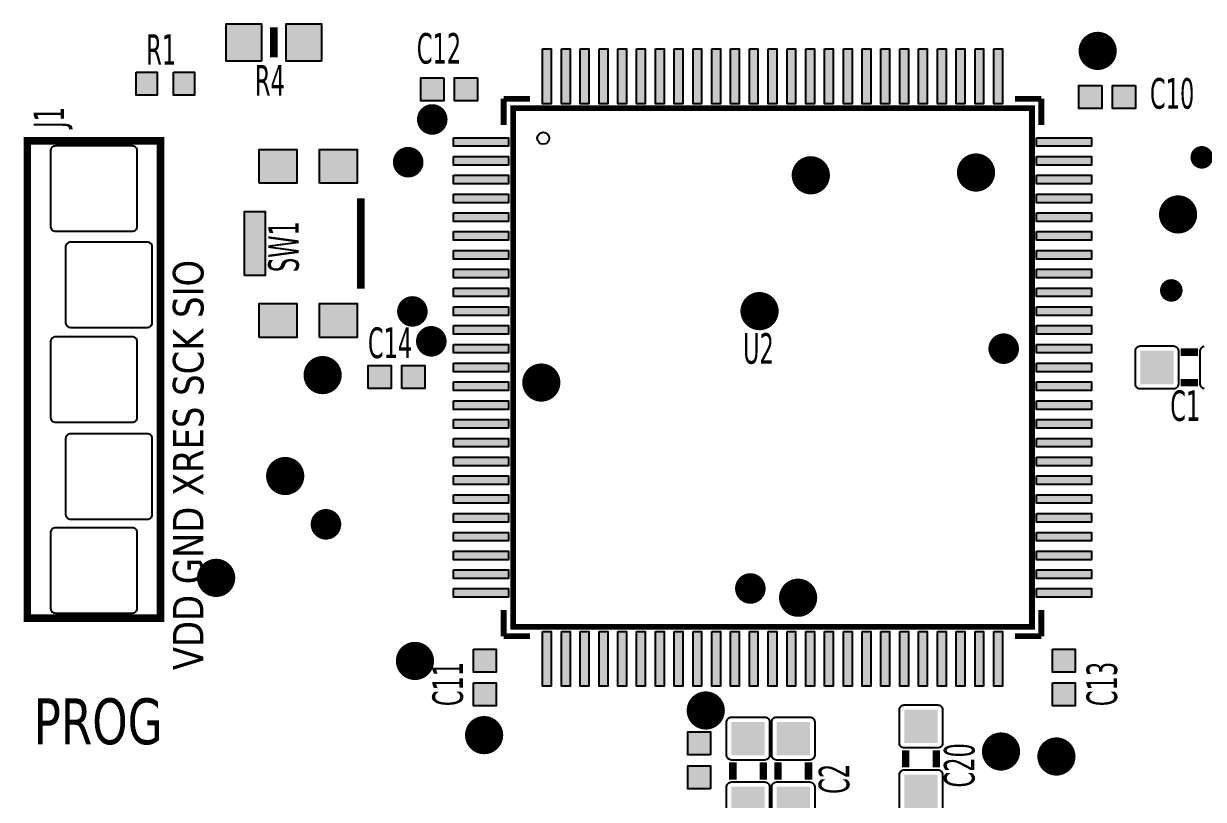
# Model space of a CAD drawing. Header units: millimetres. Extents: x 123.5 to 144.3, y 105.4 to 121.6.
# Drawn here: x 132.554 to 134.408, y 113.937 to 115.156 of the extents above; entities that cross this region are included whole.
import ezdxf

# ---------------------------------------------------------------- set-up
doc = ezdxf.new("R2010")
doc.units = ezdxf.units.MM
doc.layers.add('DESC', color=250, linetype='Continuous')
doc.styles.get("Standard").update_dxf_attribs({"font": 'tahoma.ttf'})

# ---------------------------------------------------------------- blocks, each defined once
blk = doc.blocks.new('RPAD')
blk.add_trace([(-0.5, -0.5), (-0.5, 0.5), (0.5, -0.5), (0.5, 0.5)])
blk = doc.blocks.new('EPAD')
at = {"const_width": 0.5}
blk.add_lwpolyline([(-0.25, 0, 1), (0.25, 0, 1)], format="xyb", close=True, dxfattribs=at)
blk = doc.blocks.new('PSOCB')
for points in [[(132.4817, 113.1182), (132.4447, 113.1182), (132.4447, 113.1572), (132.4817, 113.1572), (132.4817, 113.1182)], [(132.5447, 113.1182), (132.5077, 113.1182), (132.5077, 113.1572), (132.5447, 113.1572), (132.5447, 113.1182)], [(132.7761, 113.131), (132.7851, 113.131), (132.7851, 113.0735), (132.7761, 113.0735), (132.7761, 113.131)], [(132.7958, 113.131), (132.8048, 113.131), (132.8048, 113.0735), (132.7958, 113.0735), (132.7958, 113.131)], [(132.8155, 113.131), (132.8245, 113.131), (132.8245, 113.0735), (132.8155, 113.0735), (132.8155, 113.131)], [(132.8352, 113.131), (132.8442, 113.131), (132.8442, 113.0735), (132.8352, 113.0735), (132.8352, 113.131)], [(132.8548, 113.131), (132.8638, 113.131), (132.8638, 113.0735), (132.8548, 113.0735), (132.8548, 113.131)], [(132.8745, 113.131), (132.8835, 113.131), (132.8835, 113.0735), (132.8745, 113.0735), (132.8745, 113.131)], [(132.8942, 113.131), (132.9032, 113.131), (132.9032, 113.0735), (132.8942, 113.0735), (132.8942, 113.131)], [(132.9139, 113.131), (132.9229, 113.131), (132.9229, 113.0735), (132.9139, 113.0735), (132.9139, 113.131)], [(132.9336, 113.131), (132.9426, 113.131), (132.9426, 113.0735), (132.9336, 113.0735), (132.9336, 113.131)], [(132.9533, 113.131), (132.9623, 113.131), (132.9623, 113.0735), (132.9533, 113.0735), (132.9533, 113.131)], [(132.9729, 113.131), (132.9819, 113.131), (132.9819, 113.0735), (132.9729, 113.0735), (132.9729, 113.131)], [(132.9926, 113.131), (133.0016, 113.131), (133.0016, 113.0735), (132.9926, 113.0735), (132.9926, 113.131)], [(133.0123, 113.131), (133.0213, 113.131), (133.0213, 113.0735), (133.0123, 113.0735), (133.0123, 113.131)], [(133.032, 113.131), (133.041, 113.131), (133.041, 113.0735), (133.032, 113.0735), (133.032, 113.131)], [(133.0517, 113.131), (133.0607, 113.131), (133.0607, 113.0735), (133.0517, 113.0735), (133.0517, 113.131)], [(133.0714, 113.131), (133.0804, 113.131), (133.0804, 113.0735), (133.0714, 113.0735), (133.0714, 113.131)], [(133.0911, 113.131), (133.1001, 113.131), (133.1001, 113.0735), (133.0911, 113.0735), (133.0911, 113.131)], [(133.1107, 113.131), (133.1197, 113.131), (133.1197, 113.0735), (133.1107, 113.0735), (133.1107, 113.131)], [(133.1304, 113.131), (133.1394, 113.131), (133.1394, 113.0735), (133.1304, 113.0735), (133.1304, 113.131)], [(133.1501, 113.131), (133.1591, 113.131), (133.1591, 113.0735), (133.1501, 113.0735), (133.1501, 113.131)], [(133.1698, 113.131), (133.1788, 113.131), (133.1788, 113.0735), (133.1698, 113.0735), (133.1698, 113.131)], [(133.1895, 113.131), (133.1985, 113.131), (133.1985, 113.0735), (133.1895, 113.0735), (133.1895, 113.131)], [(133.2092, 113.131), (133.2182, 113.131), (133.2182, 113.0735), (133.2092, 113.0735), (133.2092, 113.131)], [(133.2289, 113.131), (133.2379, 113.131), (133.2379, 113.0735), (133.2289, 113.0735), (133.2289, 113.131)], [(133.2485, 113.131), (133.2575, 113.131), (133.2575, 113.0735), (133.2485, 113.0735), (133.2485, 113.131)], [(132.3503, 113.1064), (132.3723, 113.1064), (132.3723, 113.0824), (132.3503, 113.0824), (132.3503, 113.1064)], [(132.3897, 113.1064), (132.4117, 113.1064), (132.4117, 113.0824), (132.3897, 113.0824), (132.3897, 113.1064)], [(132.6725, 113.1005), (132.6725, 113.0765), (132.6485, 113.0765), (132.6485, 113.1005), (132.6725, 113.1005)], [(132.7079, 113.1005), (132.7079, 113.0765), (132.6839, 113.0765), (132.6839, 113.1005), (132.7079, 113.1005)], [(133.3615, 113.0926), (133.3615, 113.0686), (133.3375, 113.0686), (133.3375, 113.0926), (133.3615, 113.0926)], [(133.3969, 113.0926), (133.3969, 113.0686), (133.3729, 113.0686), (133.3729, 113.0926), (133.3969, 113.0926)], [(132.6829, 113.0379), (132.7404, 113.0379), (132.7404, 113.0289), (132.6829, 113.0289), (132.6829, 113.0379)], [(133.2932, 113.0379), (133.3507, 113.0379), (133.3507, 113.0289), (133.2932, 113.0289), (133.2932, 113.0379)], [(132.2612, 112.9446), (132.2612, 113.0246), (132.2613, 113.0256), (132.2616, 113.0265), (132.262, 113.0274), (132.2626, 113.0281), (132.2634, 113.0287), (132.2642, 113.0292), (132.2652, 113.0295), (132.2662, 113.0296), (132.3462, 113.0296), (132.3472, 113.0295), (132.3482, 113.0292), (132.349, 113.0287), (132.3497, 113.0281), (132.3503, 113.0274), (132.3508, 113.0265), (132.3511, 113.0256), (132.3512, 113.0246), (132.3512, 112.9446), (132.3511, 112.9436), (132.3508, 112.9426), (132.3503, 112.9418), (132.3497, 112.941), (132.349, 112.9404), (132.3482, 112.94), (132.3472, 112.9397), (132.3462, 112.9396), (132.2662, 112.9396), (132.2652, 112.9397), (132.2642, 112.94), (132.2634, 112.9404), (132.2626, 112.941), (132.262, 112.9418), (132.2616, 112.9426), (132.2613, 112.9436), (132.2612, 112.9446)], [(132.4794, 112.9901), (132.4794, 113.0255), (132.5188, 113.0255), (132.5188, 112.9901), (132.4794, 112.9901)], [(132.5424, 112.9901), (132.5424, 113.0255), (132.5818, 113.0255), (132.5818, 112.9901), (132.5424, 112.9901)], [(132.6829, 113.0182), (132.7404, 113.0182), (132.7404, 113.0092), (132.6829, 113.0092), (132.6829, 113.0182)], [(133.2932, 113.0182), (133.3507, 113.0182), (133.3507, 113.0092), (133.2932, 113.0092), (133.2932, 113.0182)], [(132.6829, 112.9985), (132.7404, 112.9985), (132.7404, 112.9895), (132.6829, 112.9895), (132.6829, 112.9985)], [(133.2932, 112.9985), (133.3507, 112.9985), (133.3507, 112.9895), (133.2932, 112.9895), (133.2932, 112.9985)], [(132.6829, 112.9788), (132.7404, 112.9788), (132.7404, 112.9698), (132.6829, 112.9698), (132.6829, 112.9788)], [(133.2932, 112.9788), (133.3507, 112.9788), (133.3507, 112.9698), (133.2932, 112.9698), (133.2932, 112.9788)], [(132.4639, 112.8936), (132.4639, 112.9606), (132.4855, 112.9606), (132.4855, 112.8936), (132.4639, 112.8936)], [(132.6829, 112.9592), (132.7404, 112.9592), (132.7404, 112.9502), (132.6829, 112.9502), (132.6829, 112.9592)], [(133.2932, 112.9592), (133.3507, 112.9592), (133.3507, 112.9502), (133.2932, 112.9502), (133.2932, 112.9592)], [(132.6829, 112.9395), (132.7404, 112.9395), (132.7404, 112.9305), (132.6829, 112.9305), (132.6829, 112.9395)], [(133.2932, 112.9395), (133.3507, 112.9395), (133.3507, 112.9305), (133.2932, 112.9305), (133.2932, 112.9395)], [(132.2769, 112.8438), (132.2769, 112.9238), (132.277, 112.9248), (132.2773, 112.9258), (132.2778, 112.9266), (132.2784, 112.9273), (132.2791, 112.9279), (132.28, 112.9284), (132.2809, 112.9287), (132.2819, 112.9288), (132.3619, 112.9288), (132.363, 112.9287), (132.3639, 112.9284), (132.3648, 112.9279), (132.3655, 112.9273), (132.3661, 112.9266), (132.3665, 112.9258), (132.3668, 112.9248), (132.3669, 112.9238), (132.3669, 112.8438), (132.3668, 112.8428), (132.3665, 112.8418), (132.3661, 112.841), (132.3655, 112.8402), (132.3648, 112.8396), (132.3639, 112.8392), (132.363, 112.8389), (132.3619, 112.8388), (132.2819, 112.8388), (132.2809, 112.8389), (132.28, 112.8392), (132.2791, 112.8396), (132.2784, 112.8402), (132.2778, 112.841), (132.2773, 112.8418), (132.277, 112.8428), (132.2769, 112.8438)], [(132.6829, 112.9198), (132.7404, 112.9198), (132.7404, 112.9108), (132.6829, 112.9108), (132.6829, 112.9198)], [(133.2932, 112.9198), (133.3507, 112.9198), (133.3507, 112.9108), (133.2932, 112.9108), (133.2932, 112.9198)], [(132.6829, 112.9001), (132.7404, 112.9001), (132.7404, 112.8911), (132.6829, 112.8911), (132.6829, 112.9001)], [(133.2932, 112.9001), (133.3507, 112.9001), (133.3507, 112.8911), (133.2932, 112.8911), (133.2932, 112.9001)], [(132.6829, 112.8804), (132.7404, 112.8804), (132.7404, 112.8714), (132.6829, 112.8714), (132.6829, 112.8804)], [(133.2932, 112.8804), (133.3507, 112.8804), (133.3507, 112.8714), (133.2932, 112.8714), (133.2932, 112.8804)], [(132.4794, 112.8287), (132.4794, 112.8641), (132.5188, 112.8641), (132.5188, 112.8287), (132.4794, 112.8287)], [(132.5424, 112.8287), (132.5424, 112.8641), (132.5818, 112.8641), (132.5818, 112.8287), (132.5424, 112.8287)], [(132.6829, 112.8607), (132.7404, 112.8607), (132.7404, 112.8517), (132.6829, 112.8517), (132.6829, 112.8607)], [(133.2932, 112.8607), (133.3507, 112.8607), (133.3507, 112.8517), (133.2932, 112.8517), (133.2932, 112.8607)], [(132.6829, 112.841), (132.7404, 112.841), (132.7404, 112.832), (132.6829, 112.832), (132.6829, 112.841)], [(133.2932, 112.841), (133.3507, 112.841), (133.3507, 112.832), (133.2932, 112.832), (133.2932, 112.841)], [(132.2612, 112.7446), (132.2612, 112.8246), (132.2613, 112.8256), (132.2616, 112.8265), (132.262, 112.8274), (132.2626, 112.8281), (132.2634, 112.8287), (132.2642, 112.8292), (132.2652, 112.8295), (132.2662, 112.8296), (132.3462, 112.8296), (132.3472, 112.8295), (132.3482, 112.8292), (132.349, 112.8287), (132.3497, 112.8281), (132.3503, 112.8274), (132.3508, 112.8265), (132.3511, 112.8256), (132.3512, 112.8246), (132.3512, 112.7446), (132.3511, 112.7436), (132.3508, 112.7426), (132.3503, 112.7418), (132.3497, 112.741), (132.349, 112.7404), (132.3482, 112.74), (132.3472, 112.7397), (132.3462, 112.7396), (132.2662, 112.7396), (132.2652, 112.7397), (132.2642, 112.74), (132.2634, 112.7404), (132.2626, 112.741), (132.262, 112.7418), (132.2616, 112.7426), (132.2613, 112.7436), (132.2612, 112.7446)], [(132.6829, 112.8214), (132.7404, 112.8214), (132.7404, 112.8124), (132.6829, 112.8124), (132.6829, 112.8214)], [(133.2932, 112.8214), (133.3507, 112.8214), (133.3507, 112.8124), (133.2932, 112.8124), (133.2932, 112.8214)], [(133.4368, 112.7747), (133.4018, 112.7747), (133.4008, 112.7748), (133.3998, 112.7751), (133.399, 112.7755), (133.3982, 112.7761), (133.3976, 112.7769), (133.3972, 112.7777), (133.3969, 112.7786), (133.3968, 112.7797), (133.3968, 112.8147), (133.3969, 112.8157), (133.3972, 112.8166), (133.3976, 112.8175), (133.3982, 112.8182), (133.399, 112.8188), (133.3998, 112.8193), (133.4008, 112.8196), (133.4018, 112.8197), (133.4368, 112.8197), (133.4378, 112.8196), (133.4388, 112.8193), (133.4396, 112.8188), (133.4403, 112.8182), (133.4409, 112.8175), (133.4414, 112.8166), (133.4417, 112.8157), (133.4418, 112.8147), (133.4418, 112.7797), (133.4417, 112.7786), (133.4414, 112.7777), (133.4409, 112.7769), (133.4403, 112.7761), (133.4396, 112.7755), (133.4388, 112.7751), (133.4378, 112.7748), (133.4368, 112.7747)], [(132.5934, 112.7753), (132.5934, 112.7993), (132.6174, 112.7993), (132.6174, 112.7753), (132.5934, 112.7753)], [(132.6288, 112.7753), (132.6288, 112.7993), (132.6528, 112.7993), (132.6528, 112.7753), (132.6288, 112.7753)], [(132.6829, 112.8017), (132.7404, 112.8017), (132.7404, 112.7927), (132.6829, 112.7927), (132.6829, 112.8017)], [(133.2932, 112.8017), (133.3507, 112.8017), (133.3507, 112.7927), (133.2932, 112.7927), (133.2932, 112.8017)], [(132.6829, 112.782), (132.7404, 112.782), (132.7404, 112.773), (132.6829, 112.773), (132.6829, 112.782)], [(133.2932, 112.782), (133.3507, 112.782), (133.3507, 112.773), (133.2932, 112.773), (133.2932, 112.782)], [(132.6829, 112.7623), (132.7404, 112.7623), (132.7404, 112.7533), (132.6829, 112.7533), (132.6829, 112.7623)], [(133.2932, 112.7623), (133.3507, 112.7623), (133.3507, 112.7533), (133.2932, 112.7533), (133.2932, 112.7623)], [(132.6829, 112.7426), (132.7404, 112.7426), (132.7404, 112.7336), (132.6829, 112.7336), (132.6829, 112.7426)], [(133.2932, 112.7426), (133.3507, 112.7426), (133.3507, 112.7336), (133.2932, 112.7336), (133.2932, 112.7426)], [(132.2769, 112.643), (132.2769, 112.723), (132.277, 112.724), (132.2773, 112.725), (132.2778, 112.7258), (132.2784, 112.7266), (132.2791, 112.7272), (132.28, 112.7276), (132.2809, 112.7279), (132.2819, 112.728), (132.3619, 112.728), (132.363, 112.7279), (132.3639, 112.7276), (132.3648, 112.7272), (132.3655, 112.7266), (132.3661, 112.7258), (132.3665, 112.725), (132.3668, 112.724), (132.3669, 112.723), (132.3669, 112.643), (132.3668, 112.642), (132.3665, 112.641), (132.3661, 112.6402), (132.3655, 112.6394), (132.3648, 112.6388), (132.3639, 112.6384), (132.363, 112.6381), (132.3619, 112.638), (132.2819, 112.638), (132.2809, 112.6381), (132.28, 112.6384), (132.2791, 112.6388), (132.2784, 112.6394), (132.2778, 112.6402), (132.2773, 112.641), (132.277, 112.642), (132.2769, 112.643)], [(132.6829, 112.7229), (132.7404, 112.7229), (132.7404, 112.7139), (132.6829, 112.7139), (132.6829, 112.7229)], [(133.2932, 112.7229), (133.3507, 112.7229), (133.3507, 112.7139), (133.2932, 112.7139), (133.2932, 112.7229)], [(132.6829, 112.7032), (132.7404, 112.7032), (132.7404, 112.6942), (132.6829, 112.6942), (132.6829, 112.7032)], [(133.2932, 112.7032), (133.3507, 112.7032), (133.3507, 112.6942), (133.2932, 112.6942), (133.2932, 112.7032)], [(132.6829, 112.6836), (132.7404, 112.6836), (132.7404, 112.6746), (132.6829, 112.6746), (132.6829, 112.6836)], [(133.2932, 112.6836), (133.3507, 112.6836), (133.3507, 112.6746), (133.2932, 112.6746), (133.2932, 112.6836)], [(132.6829, 112.6639), (132.7404, 112.6639), (132.7404, 112.6549), (132.6829, 112.6549), (132.6829, 112.6639)], [(133.2932, 112.6639), (133.3507, 112.6639), (133.3507, 112.6549), (133.2932, 112.6549), (133.2932, 112.6639)], [(132.6829, 112.6442), (132.7404, 112.6442), (132.7404, 112.6352), (132.6829, 112.6352), (132.6829, 112.6442)], [(133.2932, 112.6442), (133.3507, 112.6442), (133.3507, 112.6352), (133.2932, 112.6352), (133.2932, 112.6442)], [(132.2612, 112.5446), (132.2612, 112.6246), (132.2613, 112.6256), (132.2616, 112.6265), (132.262, 112.6274), (132.2626, 112.6281), (132.2634, 112.6287), (132.2642, 112.6292), (132.2652, 112.6295), (132.2662, 112.6296), (132.3462, 112.6296), (132.3472, 112.6295), (132.3482, 112.6292), (132.349, 112.6287), (132.3497, 112.6281), (132.3503, 112.6274), (132.3508, 112.6265), (132.3511, 112.6256), (132.3512, 112.6246), (132.3512, 112.5446), (132.3511, 112.5436), (132.3508, 112.5426), (132.3503, 112.5418), (132.3497, 112.541), (132.349, 112.5404), (132.3482, 112.54), (132.3472, 112.5397), (132.3462, 112.5396), (132.2662, 112.5396), (132.2652, 112.5397), (132.2642, 112.54), (132.2634, 112.5404), (132.2626, 112.541), (132.262, 112.5418), (132.2616, 112.5426), (132.2613, 112.5436), (132.2612, 112.5446)], [(132.6829, 112.6245), (132.7404, 112.6245), (132.7404, 112.6155), (132.6829, 112.6155), (132.6829, 112.6245)], [(133.2932, 112.6245), (133.3507, 112.6245), (133.3507, 112.6155), (133.2932, 112.6155), (133.2932, 112.6245)], [(132.6829, 112.6048), (132.7404, 112.6048), (132.7404, 112.5958), (132.6829, 112.5958), (132.6829, 112.6048)], [(133.2932, 112.6048), (133.3507, 112.6048), (133.3507, 112.5958), (133.2932, 112.5958), (133.2932, 112.6048)], [(132.6829, 112.5851), (132.7404, 112.5851), (132.7404, 112.5761), (132.6829, 112.5761), (132.6829, 112.5851)], [(133.2932, 112.5851), (133.3507, 112.5851), (133.3507, 112.5761), (133.2932, 112.5761), (133.2932, 112.5851)], [(132.6829, 112.5655), (132.7404, 112.5655), (132.7404, 112.5565), (132.6829, 112.5565), (132.6829, 112.5655)], [(133.2932, 112.5655), (133.3507, 112.5655), (133.3507, 112.5565), (133.2932, 112.5565), (133.2932, 112.5655)], [(132.7761, 112.5208), (132.7851, 112.5208), (132.7851, 112.4633), (132.7761, 112.4633), (132.7761, 112.5208)], [(132.7958, 112.5208), (132.8048, 112.5208), (132.8048, 112.4633), (132.7958, 112.4633), (132.7958, 112.5208)], [(132.8155, 112.5208), (132.8245, 112.5208), (132.8245, 112.4633), (132.8155, 112.4633), (132.8155, 112.5208)], [(132.8352, 112.5208), (132.8442, 112.5208), (132.8442, 112.4633), (132.8352, 112.4633), (132.8352, 112.5208)], [(132.8548, 112.5208), (132.8638, 112.5208), (132.8638, 112.4633), (132.8548, 112.4633), (132.8548, 112.5208)], [(132.8745, 112.5208), (132.8835, 112.5208), (132.8835, 112.4633), (132.8745, 112.4633), (132.8745, 112.5208)], [(132.8942, 112.5208), (132.9032, 112.5208), (132.9032, 112.4633), (132.8942, 112.4633), (132.8942, 112.5208)], [(132.9139, 112.5208), (132.9229, 112.5208), (132.9229, 112.4633), (132.9139, 112.4633), (132.9139, 112.5208)], [(132.9336, 112.5208), (132.9426, 112.5208), (132.9426, 112.4633), (132.9336, 112.4633), (132.9336, 112.5208)], [(132.9533, 112.5208), (132.9623, 112.5208), (132.9623, 112.4633), (132.9533, 112.4633), (132.9533, 112.5208)], [(132.9729, 112.5208), (132.9819, 112.5208), (132.9819, 112.4633), (132.9729, 112.4633), (132.9729, 112.5208)], [(132.9926, 112.5208), (133.0016, 112.5208), (133.0016, 112.4633), (132.9926, 112.4633), (132.9926, 112.5208)], [(133.0123, 112.5208), (133.0213, 112.5208), (133.0213, 112.4633), (133.0123, 112.4633), (133.0123, 112.5208)], [(133.032, 112.5208), (133.041, 112.5208), (133.041, 112.4633), (133.032, 112.4633), (133.032, 112.5208)], [(133.0517, 112.5208), (133.0607, 112.5208), (133.0607, 112.4633), (133.0517, 112.4633), (133.0517, 112.5208)], [(133.0714, 112.5208), (133.0804, 112.5208), (133.0804, 112.4633), (133.0714, 112.4633), (133.0714, 112.5208)], [(133.0911, 112.5208), (133.1001, 112.5208), (133.1001, 112.4633), (133.0911, 112.4633), (133.0911, 112.5208)], [(133.1107, 112.5208), (133.1197, 112.5208), (133.1197, 112.4633), (133.1107, 112.4633), (133.1107, 112.5208)], [(133.1304, 112.5208), (133.1394, 112.5208), (133.1394, 112.4633), (133.1304, 112.4633), (133.1304, 112.5208)], [(133.1501, 112.5208), (133.1591, 112.5208), (133.1591, 112.4633), (133.1501, 112.4633), (133.1501, 112.5208)], [(133.1698, 112.5208), (133.1788, 112.5208), (133.1788, 112.4633), (133.1698, 112.4633), (133.1698, 112.5208)], [(133.1895, 112.5208), (133.1985, 112.5208), (133.1985, 112.4633), (133.1895, 112.4633), (133.1895, 112.5208)], [(133.2092, 112.5208), (133.2182, 112.5208), (133.2182, 112.4633), (133.2092, 112.4633), (133.2092, 112.5208)], [(133.2289, 112.5208), (133.2379, 112.5208), (133.2379, 112.4633), (133.2289, 112.4633), (133.2289, 112.5208)], [(133.2485, 112.5208), (133.2575, 112.5208), (133.2575, 112.4633), (133.2485, 112.4633), (133.2485, 112.5208)], [(132.7036, 112.5021), (132.7276, 112.5021), (132.7276, 112.4781), (132.7036, 112.4781), (132.7036, 112.5021)], [(133.3099, 112.5021), (133.3339, 112.5021), (133.3339, 112.4781), (133.3099, 112.4781), (133.3099, 112.5021)], [(132.7036, 112.4667), (132.7276, 112.4667), (132.7276, 112.4427), (132.7036, 112.4427), (132.7036, 112.4667)], [(133.3099, 112.4667), (133.3339, 112.4667), (133.3339, 112.4427), (133.3099, 112.4427), (133.3099, 112.4667)], [(133.1948, 112.4387), (133.1948, 112.4037), (133.1947, 112.4027), (133.1944, 112.4017), (133.194, 112.4009), (133.1934, 112.4001), (133.1926, 112.3995), (133.1918, 112.3991), (133.1908, 112.3988), (133.1898, 112.3987), (133.1548, 112.3987), (133.1538, 112.3988), (133.1529, 112.3991), (133.152, 112.3995), (133.1513, 112.4001), (133.1507, 112.4009), (133.1502, 112.4017), (133.1499, 112.4027), (133.1498, 112.4037), (133.1498, 112.4387), (133.1499, 112.4397), (133.1502, 112.4407), (133.1507, 112.4415), (133.1513, 112.4422), (133.152, 112.4428), (133.1529, 112.4433), (133.1538, 112.4436), (133.1548, 112.4437), (133.1898, 112.4437), (133.1908, 112.4436), (133.1918, 112.4433), (133.1926, 112.4428), (133.1934, 112.4422), (133.194, 112.4415), (133.1944, 112.4407), (133.1947, 112.4397), (133.1948, 112.4387)], [(132.9687, 112.391), (132.9687, 112.426), (132.9688, 112.427), (132.9691, 112.4279), (132.9696, 112.4288), (132.9702, 112.4295), (132.9709, 112.4301), (132.9718, 112.4306), (132.9727, 112.4309), (132.9737, 112.431), (133.0087, 112.431), (133.0097, 112.4309), (133.0107, 112.4306), (133.0115, 112.4301), (133.0123, 112.4295), (133.0129, 112.4288), (133.0133, 112.4279), (133.0136, 112.427), (133.0137, 112.426), (133.0137, 112.391), (133.0136, 112.39), (133.0133, 112.389), (133.0129, 112.3882), (133.0123, 112.3874), (133.0115, 112.3868), (133.0107, 112.3864), (133.0097, 112.3861), (133.0087, 112.386), (132.9737, 112.386), (132.9727, 112.3861), (132.9718, 112.3864), (132.9709, 112.3868), (132.9702, 112.3874), (132.9696, 112.3882), (132.9691, 112.389), (132.9688, 112.39), (132.9687, 112.391)], [(133.016, 112.391), (133.016, 112.426), (133.0161, 112.427), (133.0164, 112.4279), (133.0168, 112.4288), (133.0174, 112.4295), (133.0182, 112.4301), (133.019, 112.4306), (133.0199, 112.4309), (133.021, 112.431), (133.056, 112.431), (133.057, 112.4309), (133.0579, 112.4306), (133.0588, 112.4301), (133.0595, 112.4295), (133.0601, 112.4288), (133.0606, 112.4279), (133.0609, 112.427), (133.061, 112.426), (133.061, 112.391), (133.0609, 112.39), (133.0606, 112.389), (133.0601, 112.3882), (133.0595, 112.3874), (133.0588, 112.3868), (133.0579, 112.3864), (133.057, 112.3861), (133.056, 112.386), (133.021, 112.386), (133.0199, 112.3861), (133.019, 112.3864), (133.0182, 112.3868), (133.0174, 112.3874), (133.0168, 112.3882), (133.0164, 112.389), (133.0161, 112.39), (133.016, 112.391)], [(132.952, 112.3915), (132.928, 112.3915), (132.928, 112.4155), (132.952, 112.4155), (132.952, 112.3915)], [(132.952, 112.356), (132.928, 112.356), (132.928, 112.38), (132.952, 112.38), (132.952, 112.356)]]:
    blk.add_lwpolyline(points, close=True)
for points, const_width in [([(132.4947, 113.122), (132.4947, 113.1535)], 0.00787), ([(132.4947, 113.122), (132.4947, 113.1535)], 0.00787), ([(132.4947, 113.122), (132.4947, 113.1535)], 0.00787), ([(132.7629, 113.0787), (132.7353, 113.0787)], 0.006), ([(132.7353, 113.0787), (132.7353, 113.0511)], 0.006), ([(132.7629, 113.0787), (132.7353, 113.0787)], 0.006), ([(132.7353, 113.0787), (132.7353, 113.0511)], 0.006), ([(132.7629, 113.0787), (132.7353, 113.0787)], 0.006), ([(132.7353, 113.0787), (132.7353, 113.0511)], 0.006), ([(133.2983, 113.0787), (133.2708, 113.0787)], 0.006), ([(133.2983, 113.0787), (133.2708, 113.0787)], 0.006), ([(133.2983, 113.0787), (133.2708, 113.0787)], 0.006), ([(133.2983, 113.0511), (133.2983, 113.0787)], 0.006), ([(133.2983, 113.0511), (133.2983, 113.0787)], 0.006), ([(133.2983, 113.0511), (133.2983, 113.0787)], 0.006), ([(132.7452, 113.0688), (132.7452, 112.5255), (133.2885, 112.5255), (133.2885, 113.0688), (132.7452, 113.0688)], 0.006), ([(132.7452, 113.0688), (132.7452, 112.5255), (133.2885, 112.5255), (133.2885, 113.0688), (132.7452, 113.0688)], 0.006), ([(132.7452, 113.0688), (132.7452, 112.5255), (133.2885, 112.5255), (133.2885, 113.0688), (132.7452, 113.0688)], 0.006), ([(132.2365, 112.5346), (132.3759, 112.5346), (132.3759, 113.0346), (132.2365, 113.0346), (132.2365, 112.5346)], 0.00787), ([(132.2365, 112.5346), (132.3759, 112.5346), (132.3759, 113.0346), (132.2365, 113.0346), (132.2365, 112.5346)], 0.00787), ([(132.2365, 112.5346), (132.3759, 112.5346), (132.3759, 113.0346), (132.2365, 113.0346), (132.2365, 112.5346)], 0.00787), ([(132.5857, 112.8798), (132.5857, 112.9743)], 0.00787), ([(132.5857, 112.8798), (132.5857, 112.9743)], 0.00787), ([(132.5857, 112.8798), (132.5857, 112.9743)], 0.00787), ([(133.4623, 112.8132), (133.4443, 112.8132)], 0.00787), ([(133.4623, 112.8132), (133.4443, 112.8132)], 0.00787), ([(133.4623, 112.8132), (133.4443, 112.8132)], 0.00787), ([(133.4623, 112.7812), (133.4443, 112.7812)], 0.00787), ([(133.4623, 112.7812), (133.4443, 112.7812)], 0.00787), ([(133.4623, 112.7812), (133.4443, 112.7812)], 0.00787), ([(132.7353, 112.5432), (132.7353, 112.5157)], 0.006), ([(132.7353, 112.5432), (132.7353, 112.5157)], 0.006), ([(132.7353, 112.5432), (132.7353, 112.5157)], 0.006), ([(133.2983, 112.5157), (133.2983, 112.5432)], 0.006), ([(133.2983, 112.5157), (133.2983, 112.5432)], 0.006), ([(133.2983, 112.5157), (133.2983, 112.5432)], 0.006), ([(132.7353, 112.5157), (132.7629, 112.5157)], 0.006), ([(132.7353, 112.5157), (132.7629, 112.5157)], 0.006), ([(132.7353, 112.5157), (132.7629, 112.5157)], 0.006), ([(133.2708, 112.5157), (133.2983, 112.5157)], 0.006), ([(133.2708, 112.5157), (133.2983, 112.5157)], 0.006), ([(133.2708, 112.5157), (133.2983, 112.5157)], 0.006), ([(133.1563, 112.3962), (133.1563, 112.3782)], 0.00787), ([(133.1563, 112.3962), (133.1563, 112.3782)], 0.00787), ([(133.1563, 112.3962), (133.1563, 112.3782)], 0.00787), ([(133.1883, 112.3962), (133.1883, 112.3782)], 0.00787), ([(133.1883, 112.3962), (133.1883, 112.3782)], 0.00787), ([(133.1883, 112.3962), (133.1883, 112.3782)], 0.00787), ([(132.9752, 112.3655), (132.9752, 112.3835)], 0.00787), ([(132.9752, 112.3655), (132.9752, 112.3835)], 0.00787), ([(132.9752, 112.3655), (132.9752, 112.3835)], 0.00787), ([(133.0072, 112.3655), (133.0072, 112.3835)], 0.00787), ([(133.0072, 112.3655), (133.0072, 112.3835)], 0.00787), ([(133.0072, 112.3655), (133.0072, 112.3835)], 0.00787), ([(133.0225, 112.3655), (133.0225, 112.3835)], 0.00787), ([(133.0225, 112.3655), (133.0225, 112.3835)], 0.00787), ([(133.0225, 112.3655), (133.0225, 112.3835)], 0.00787), ([(133.0545, 112.3655), (133.0545, 112.3835)], 0.00787), ([(133.0545, 112.3655), (133.0545, 112.3835)], 0.00787), ([(133.0545, 112.3655), (133.0545, 112.3835)], 0.00787)]:
    blk.add_lwpolyline(points, dxfattribs=dict(const_width=const_width))
for points in [[(133.4688, 112.7748), (133.4678, 112.7751), (133.467, 112.7755), (133.4662, 112.7761), (133.4656, 112.7769), (133.4652, 112.7777), (133.4649, 112.7786), (133.4648, 112.7797), (133.4648, 112.8147), (133.4649, 112.8157), (133.4652, 112.8166), (133.4656, 112.8175), (133.4662, 112.8182), (133.467, 112.8188), (133.4678, 112.8193), (133.4688, 112.8196)], [(133.1498, 112.3357), (133.1498, 112.3707), (133.1499, 112.3717), (133.1502, 112.3727), (133.1507, 112.3735), (133.1513, 112.3742), (133.152, 112.3748), (133.1529, 112.3753), (133.1538, 112.3756), (133.1548, 112.3757), (133.1898, 112.3757), (133.1908, 112.3756), (133.1918, 112.3753), (133.1926, 112.3748), (133.1934, 112.3742), (133.194, 112.3735), (133.1944, 112.3727), (133.1947, 112.3717), (133.1948, 112.3707), (133.1948, 112.3707), (133.1948, 112.3357)], [(132.9687, 112.323), (132.9687, 112.358), (132.9688, 112.359), (132.9691, 112.3599), (132.9696, 112.3608), (132.9702, 112.3615), (132.9709, 112.3621), (132.9718, 112.3626), (132.9727, 112.3629), (132.9737, 112.363), (133.0087, 112.363), (133.0097, 112.3629), (133.0107, 112.3626), (133.0115, 112.3621), (133.0123, 112.3615), (133.0129, 112.3608), (133.0133, 112.3599), (133.0136, 112.359), (133.0137, 112.358), (133.0137, 112.323)], [(133.016, 112.323), (133.016, 112.358), (133.0161, 112.359), (133.0164, 112.3599), (133.0168, 112.3608), (133.0174, 112.3615), (133.0182, 112.3621), (133.019, 112.3626), (133.0199, 112.3629), (133.021, 112.363), (133.056, 112.363), (133.057, 112.3629), (133.0579, 112.3626), (133.0588, 112.3621), (133.0595, 112.3615), (133.0601, 112.3608), (133.0606, 112.3599), (133.0609, 112.359), (133.061, 112.358), (133.061, 112.323)]]:
    blk.add_lwpolyline(points)
blk.add_circle((132.7767, 113.0373), 0.00624)
blk.add_circle((132.7767, 113.0373), 0.00624)
blk.add_circle((132.7767, 113.0373), 0.00624)
for p, xscale, yscale, rotation in [((132.4632, 113.1377), 0.037, 0.039, 180), ((132.5262, 113.1377), 0.037, 0.039, 180), ((132.6605, 113.0885), 0.024, 0.024, 270), ((132.6959, 113.0885), 0.024, 0.024, 270), ((133.3495, 113.0806), 0.024, 0.024, 270), ((133.3849, 113.0806), 0.024, 0.024, 270), ((132.4991, 113.0078), 0.035433, 0.03937, 90), ((132.5621, 113.0078), 0.035433, 0.03937, 90), ((132.4747, 112.9271), 0.066929, 0.021654, 90), ((132.4991, 112.8464), 0.035433, 0.03937, 90), ((132.5621, 112.8464), 0.035433, 0.03937, 90), ((133.4193, 112.7972), 0.035, 0.035, 180), ((132.6054, 112.7873), 0.024, 0.024, 90), ((132.6408, 112.7873), 0.024, 0.024, 90), ((133.1723, 112.4212), 0.035, 0.035, 270), ((132.9912, 112.4085), 0.035, 0.035, 90), ((133.0385, 112.4085), 0.035, 0.035, 90), ((132.94, 112.4035), 0.024, 0.024, 180), ((132.94, 112.368), 0.024, 0.024, 180), ((133.1723, 112.3532), 0.035, 0.035, 270), ((132.9912, 112.3405), 0.035, 0.035, 90), ((133.0385, 112.3405), 0.035, 0.035, 90)]:
    blk.add_blockref('RPAD', p, dxfattribs=dict(xscale=xscale, yscale=yscale, rotation=rotation))
for name, p, xscale, yscale in [('EPAD', (133.3573, 113.1288), 0.04, 0.04), ('RPAD', (132.7806, 113.1023), 0.009, 0.0575), ('RPAD', (132.8003, 113.1023), 0.009, 0.0575), ('RPAD', (132.82, 113.1023), 0.009, 0.0575), ('RPAD', (132.8397, 113.1023), 0.009, 0.0575), ('RPAD', (132.8593, 113.1023), 0.009, 0.0575), ('RPAD', (132.879, 113.1023), 0.009, 0.0575), ('RPAD', (132.8987, 113.1023), 0.009, 0.0575), ('RPAD', (132.9184, 113.1023), 0.009, 0.0575), ('RPAD', (132.9381, 113.1023), 0.009, 0.0575), ('RPAD', (132.9578, 113.1023), 0.009, 0.0575), ('RPAD', (132.9774, 113.1023), 0.009, 0.0575), ('RPAD', (132.9971, 113.1023), 0.009, 0.0575), ('RPAD', (133.0168, 113.1023), 0.009, 0.0575), ('RPAD', (133.0365, 113.1023), 0.009, 0.0575), ('RPAD', (133.0562, 113.1023), 0.009, 0.0575), ('RPAD', (133.0759, 113.1023), 0.009, 0.0575), ('RPAD', (133.0956, 113.1023), 0.009, 0.0575), ('RPAD', (133.1152, 113.1023), 0.009, 0.0575), ('RPAD', (133.1349, 113.1023), 0.009, 0.0575), ('RPAD', (133.1546, 113.1023), 0.009, 0.0575), ('RPAD', (133.1743, 113.1023), 0.009, 0.0575), ('RPAD', (133.194, 113.1023), 0.009, 0.0575), ('RPAD', (133.2137, 113.1023), 0.009, 0.0575), ('RPAD', (133.2334, 113.1023), 0.009, 0.0575), ('RPAD', (133.253, 113.1023), 0.009, 0.0575), ('RPAD', (132.3613, 113.0944), 0.022, 0.024), ('RPAD', (132.4007, 113.0944), 0.022, 0.024), ('EPAD', (132.6605, 113.057), 0.032, 0.032), ('RPAD', (132.7117, 113.0334), 0.0575, 0.009), ('RPAD', (133.3219, 113.0334), 0.0575, 0.009), ('EPAD', (132.6353, 113.0122), 0.032, 0.032), ('EPAD', (133.0569, 112.9985), 0.04, 0.04), ('EPAD', (133.2299, 113.0014), 0.04, 0.04), ('EPAD', (133.4663, 113.0173), 0.023622, 0.023622), ('RPAD', (132.7117, 113.0137), 0.0575, 0.009), ('RPAD', (133.3219, 113.0137), 0.0575, 0.009), ('RPAD', (132.7117, 112.994), 0.0575, 0.009), ('RPAD', (133.3219, 112.994), 0.0575, 0.009), ('RPAD', (132.7117, 112.9743), 0.0575, 0.009), ('RPAD', (133.3219, 112.9743), 0.0575, 0.009), ('EPAD', (133.4415, 112.9575), 0.04, 0.04), ('RPAD', (132.7117, 112.9547), 0.0575, 0.009), ('RPAD', (133.3219, 112.9547), 0.0575, 0.009), ('RPAD', (132.7117, 112.935), 0.0575, 0.009), ('RPAD', (133.3219, 112.935), 0.0575, 0.009), ('RPAD', (132.7117, 112.9153), 0.0575, 0.009), ('RPAD', (133.3219, 112.9153), 0.0575, 0.009), ('RPAD', (132.7117, 112.8956), 0.0575, 0.009), ('RPAD', (133.3219, 112.8956), 0.0575, 0.009), ('EPAD', (133.4344, 112.8779), 0.023622, 0.023622), ('EPAD', (132.6397, 112.8559), 0.032, 0.032), ('RPAD', (132.7117, 112.8759), 0.0575, 0.009), ('EPAD', (133.0032, 112.8562), 0.04, 0.04), ('RPAD', (133.3219, 112.8759), 0.0575, 0.009), ('RPAD', (132.7117, 112.8562), 0.0575, 0.009), ('RPAD', (133.3219, 112.8562), 0.0575, 0.009), ('EPAD', (132.6595, 112.8246), 0.032, 0.032), ('RPAD', (132.7117, 112.8365), 0.0575, 0.009), ('RPAD', (133.3219, 112.8365), 0.0575, 0.009), ('RPAD', (132.7117, 112.8169), 0.0575, 0.009), ('EPAD', (133.2589, 112.8169), 0.032, 0.032), ('RPAD', (133.3219, 112.8169), 0.0575, 0.009), ('EPAD', (132.5457, 112.7892), 0.04, 0.04), ('RPAD', (132.7117, 112.7972), 0.0575, 0.009), ('EPAD', (132.7747, 112.7814), 0.04, 0.04), ('RPAD', (133.3219, 112.7972), 0.0575, 0.009), ('RPAD', (132.7117, 112.7775), 0.0575, 0.009), ('RPAD', (133.3219, 112.7775), 0.0575, 0.009), ('RPAD', (132.7117, 112.7578), 0.0575, 0.009), ('RPAD', (133.3219, 112.7578), 0.0575, 0.009), ('RPAD', (132.7117, 112.7381), 0.0575, 0.009), ('RPAD', (133.3219, 112.7381), 0.0575, 0.009), ('RPAD', (132.7117, 112.7184), 0.0575, 0.009), ('RPAD', (133.3219, 112.7184), 0.0575, 0.009), ('EPAD', (132.5065, 112.6835), 0.04, 0.04), ('RPAD', (132.7117, 112.6987), 0.0575, 0.009), ('RPAD', (133.3219, 112.6987), 0.0575, 0.009), ('RPAD', (132.7117, 112.6791), 0.0575, 0.009), ('RPAD', (133.3219, 112.6791), 0.0575, 0.009), ('RPAD', (132.7117, 112.6594), 0.0575, 0.009), ('RPAD', (133.3219, 112.6594), 0.0575, 0.009), ('EPAD', (132.5492, 112.6329), 0.032, 0.032), ('RPAD', (132.7117, 112.6397), 0.0575, 0.009), ('RPAD', (133.3219, 112.6397), 0.0575, 0.009), ('RPAD', (132.7117, 112.62), 0.0575, 0.009), ('RPAD', (133.3219, 112.62), 0.0575, 0.009), ('RPAD', (132.7117, 112.6003), 0.0575, 0.009), ('RPAD', (133.3219, 112.6003), 0.0575, 0.009), ('EPAD', (132.4342, 112.5768), 0.04, 0.04), ('RPAD', (132.7117, 112.5806), 0.0575, 0.009), ('EPAD', (132.9936, 112.5657), 0.032, 0.032), ('EPAD', (133.0436, 112.556), 0.04, 0.04), ('RPAD', (133.3219, 112.5806), 0.0575, 0.009), ('RPAD', (132.7117, 112.561), 0.0575, 0.009), ('RPAD', (133.3219, 112.561), 0.0575, 0.009), ('RPAD', (132.7806, 112.4921), 0.009, 0.0575), ('RPAD', (132.8003, 112.4921), 0.009, 0.0575), ('RPAD', (132.82, 112.4921), 0.009, 0.0575), ('RPAD', (132.8397, 112.4921), 0.009, 0.0575), ('RPAD', (132.8593, 112.4921), 0.009, 0.0575), ('RPAD', (132.879, 112.4921), 0.009, 0.0575), ('RPAD', (132.8987, 112.4921), 0.009, 0.0575), ('RPAD', (132.9184, 112.4921), 0.009, 0.0575), ('RPAD', (132.9381, 112.4921), 0.009, 0.0575), ('RPAD', (132.9578, 112.4921), 0.009, 0.0575), ('RPAD', (132.9774, 112.4921), 0.009, 0.0575), ('RPAD', (132.9971, 112.4921), 0.009, 0.0575), ('RPAD', (133.0168, 112.4921), 0.009, 0.0575), ('RPAD', (133.0365, 112.4921), 0.009, 0.0575), ('RPAD', (133.0562, 112.4921), 0.009, 0.0575), ('RPAD', (133.0759, 112.4921), 0.009, 0.0575), ('RPAD', (133.0956, 112.4921), 0.009, 0.0575), ('RPAD', (133.1152, 112.4921), 0.009, 0.0575), ('RPAD', (133.1349, 112.4921), 0.009, 0.0575), ('RPAD', (133.1546, 112.4921), 0.009, 0.0575), ('RPAD', (133.1743, 112.4921), 0.009, 0.0575), ('RPAD', (133.194, 112.4921), 0.009, 0.0575), ('RPAD', (133.2137, 112.4921), 0.009, 0.0575), ('RPAD', (133.2334, 112.4921), 0.009, 0.0575), ('RPAD', (133.253, 112.4921), 0.009, 0.0575), ('EPAD', (132.6424, 112.4898), 0.04, 0.04), ('RPAD', (132.7156, 112.4901), 0.024, 0.024), ('RPAD', (133.3219, 112.4901), 0.024, 0.024), ('RPAD', (132.7156, 112.4547), 0.024, 0.024), ('RPAD', (133.3219, 112.4547), 0.024, 0.024), ('EPAD', (132.9469, 112.4379), 0.04, 0.04), ('EPAD', (132.7148, 112.4121), 0.04, 0.04), ('EPAD', (133.2561, 112.3949), 0.04, 0.04), ('EPAD', (133.3141, 112.3897), 0.04, 0.04)]:
    blk.add_blockref(name, p, dxfattribs=dict(xscale=xscale, yscale=yscale))
for s, height, width, p in [('R1', 0.032, 0.625, (132.361, 113.1142)), ('R1', 0.032, 0.625, (132.361, 113.1142)), ('R1', 0.032, 0.625, (132.361, 113.1142)), ('C12', 0.032, 0.625, (132.6443, 113.1155)), ('C12', 0.032, 0.625, (132.6443, 113.1155)), ('C12', 0.032, 0.625, (132.6443, 113.1155)), ('R4', 0.032, 0.625, (132.4747, 113.082)), ('R4', 0.032, 0.625, (132.4747, 113.082)), ('R4', 0.032, 0.625, (132.4747, 113.082)), ('C10', 0.032, 0.625, (133.412, 113.0683)), ('C10', 0.032, 0.625, (133.412, 113.0683)), ('C10', 0.032, 0.625, (133.412, 113.0683)), ('C14', 0.032, 0.625, (132.5931, 112.8071)), ('C14', 0.032, 0.625, (132.5931, 112.8071)), ('C14', 0.032, 0.625, (132.5931, 112.8071)), ('U2', 0.032, 0.625, (132.9859, 112.8012)), ('U2', 0.032, 0.625, (132.9859, 112.8012)), ('U2', 0.032, 0.625, (132.9859, 112.8012)), ('C1', 0.032, 0.625, (133.4333, 112.7412)), ('C1', 0.032, 0.625, (133.4333, 112.7412)), ('C1', 0.032, 0.625, (133.4333, 112.7412)), ('PROG', 0.048, 0.833333, (132.2432, 112.4026)), ('PROG', 0.048, 0.833333, (132.2432, 112.4026)), ('PROG', 0.048, 0.833333, (132.2432, 112.4026))]:
    blk.add_text(s, height=height, dxfattribs=dict(width=width)).set_placement(p)
for s, width, p in [('J1', 0.625, (132.275, 113.048)), ('J1', 0.625, (132.275, 113.048)), ('J1', 0.625, (132.275, 113.048)), ('SW1', 0.625, (132.5207, 112.8971)), ('SW1', 0.625, (132.5207, 112.8971)), ('SW1', 0.625, (132.5207, 112.8971)), ('VDD GND XRES SCK SIO', 0.9375, (132.4209, 112.4802)), ('VDD GND XRES SCK SIO', 0.9375, (132.4209, 112.4802)), ('VDD GND XRES SCK SIO', 0.9375, (132.4209, 112.4802)), ('C11', 0.625, (132.6926, 112.4424)), ('C11', 0.625, (132.6926, 112.4424)), ('C11', 0.625, (132.6926, 112.4424)), ('C13', 0.625, (133.3776, 112.4424)), ('C13', 0.625, (133.3776, 112.4424)), ('C13', 0.625, (133.3776, 112.4424)), ('C20', 0.625, (133.2283, 112.3572)), ('C20', 0.625, (133.2283, 112.3572)), ('C20', 0.625, (133.2283, 112.3572)), ('C2', 0.625, (133.0972, 112.3505)), ('C2', 0.625, (133.0972, 112.3505)), ('C2', 0.625, (133.0972, 112.3505))]:
    blk.add_text(s, height=0.032, rotation=90, dxfattribs=dict(width=width)).set_placement(p)

msp = doc.modelspace()

# ---------------------------------------------------------------- block references
at = {"layer": 'DESC', "xscale": 1.5, "yscale": 1.5, "zscale": 1.5}
msp.add_blockref('PSOCB', (-65.7944, -54.5798), dxfattribs=at)

doc.saveas('drawing.dxf')
